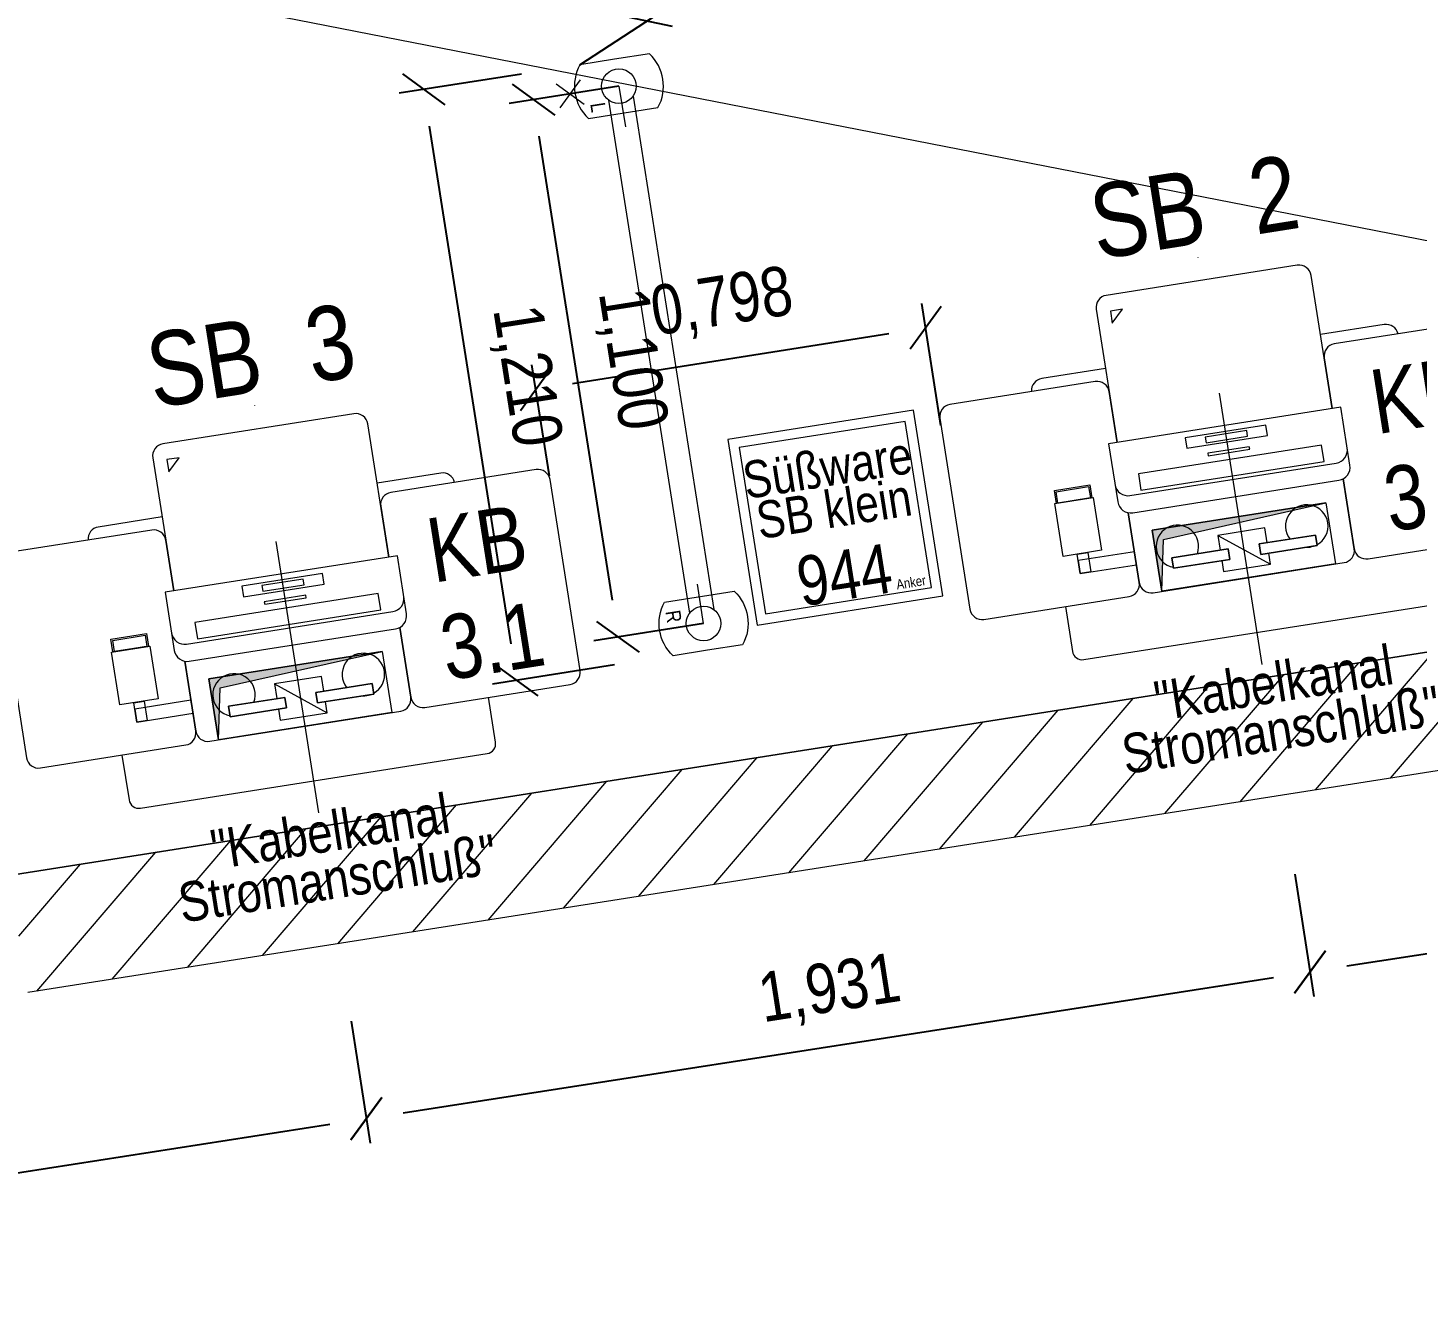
# Model space of a CAD drawing. Header units: millimetres. Extents: x 1954135 to 2038297, y 1349223 to 1397094.
# Drawn here: x 2006325 to 2009134, y 1376651 to 1379204 of the extents above; entities that cross this region are included whole.
import ezdxf
from ezdxf.enums import TextEntityAlignment as Align

# ---------------------------------------------------------------- set-up
doc = ezdxf.new("R2010")
doc.units = ezdxf.units.MM
doc.header["$MEASUREMENT"] = 0
doc.linetypes.add('DGN Style 2', pattern=[694.23873, 416.543238, -277.695492])
doc.linetypes.add('DGN Style 4', pattern=[1111.476207, 555.390984, -277.695492, 0.694239, -277.695492])
doc.layers.get('Defpoints').update_dxf_attribs({"lineweight": 0})
for name, color, linetype, lineweight in [('01_Grundriss (Construction)', 7, 'Continuous', 0), ('10_Einrichtung', 7, 'Continuous', 0), ('10_Einrichtung (Construction)', 7, 'Continuous', 0), ('13_Ladenbau', 94, 'Continuous', 0), ('20_Sortimentierung', 7, 'Continuous', 0)]:
    doc.layers.add(name, color=color, linetype=linetype, lineweight=lineweight)
doc.styles.add('Rossmann', font='ARIALN.TTF', dxfattribs={"height": 100})
doc.styles.add('Style-Arial Narrow', font='ARIALN.TTF')
doc.dimstyles.new('Rossmann', dxfattribs={"dimtxt": 100, "dimasz": 75, "dimexe": 50, "dimexo": 0.0625, "dimgap": 50, "dimtad": 1, "dimdec": 3, "dimlfac": 0.001, "dimzin": 3, "dimtxsty": 'Rossmann', "dimcen": 0, "dimadec": 3, "dimazin": 0, "dimtfac": 1, "dimtdec": 0, "dimtofl": 0, "dimtmove": 0, "dimatfit": 1, "dimfxl": 200, "dimfxlon": 1, "dimfrac": 2, "dimtolj": 1, "dimtzin": 3, "dimarcsym": 0})

# ---------------------------------------------------------------- blocks, each defined once
blk = doc.blocks.new('_Oblique-1')
at = {"color": 0, "linetype": 'ByBlock', "lineweight": -2}
blk.add_line((0.5, 0.5), (-0.5, -0.5), dxfattribs=at)
blk = doc.blocks.new('*D554')
at = {"layer": '10_Einrichtung', "color": 0, "linetype": 'ByBlock', "lineweight": -2, "transparency": 16777216}
for p, q in [((2008171.1, 1378399.4), (2008132.3, 1378646.4)), ((2007379.5, 1378297.9), (2007344.2, 1378522.3))]:
    blk.add_line(p, q, dxfattribs=at)
at = {"layer": '10_Einrichtung', "color": 7, "lineweight": -2, "transparency": 16777216}
blk.add_line((2007426.1, 1378484.5), (2008065.9, 1378585.3), dxfattribs=at)
at = {"layer": 'Defpoints', "color": 0, "lineweight": 0, "transparency": 16777216}
for p in [(2008140, 1378597), (2007379.5, 1378297.8), (2008199.3, 1378221)]:
    blk.add_point(p, dxfattribs=at)
at = {"layer": '10_Einrichtung', "color": 7, "lineweight": -2, "transparency": 16777216, "xscale": 75, "yscale": 75, "zscale": 75}
for p, rotation in [((2008140, 1378597), 8.950748001324481), ((2007352, 1378472.9), 188.9507480013245)]:
    blk.add_blockref('_Oblique-1', p, dxfattribs=dict(at, rotation=rotation))
at = {"layer": '10_Einrichtung', "color": 0, "lineweight": 0, "transparency": 16777216, "insert": (2007728.9, 1378643.7), "char_height": 100, "attachment_point": 5, "rotation": 8.9507, "style": 'Style-Arial Narrow'}
blk.add_mtext('\\A1;0,798', dxfattribs=at)
blk = doc.blocks.new('SB Kasse 2023')
at = {"layer": '10_Einrichtung'}
blk.add_line((237.6, 57.5), (-237.6, 57.5), dxfattribs=at)
at = {"layer": '10_Einrichtung', "flags": 128}
for points in [[(220, 57.5), (220, 330.3, 0.414214), (195.5, 354.8), (-195.5, 354.8, 0.414214), (-220, 330.3), (-220, 57.5)], [(-220, 209), (-350.5, 209, 0.396382), (-375, 186)], [(375, 186, 0.396382), (350.5, 209), (220, 209)], [(-220, 57.5), (-220, 161.5, 0.414214), (-244.5, 186), (-542, 186, 0.414214), (-566.5, 161.5), (-566.5, -229.5, 0.414214), (-542, -254), (-244.5, -254, 0.414214), (-220, -229.5), (-220, -86.3)], [(220, -86.3), (220, -229.5, 0.414214), (244.5, -254), (542, -254, 0.414214), (566.5, -229.5), (566.5, 161.5, 0.414214), (542, 186), (244.5, 186, 0.414214), (220, 161.5), (220, 57.5)], [(-237.6, -26.1, 0.414214), (-211.1, -52.6), (211.1, -52.6, 0.414214), (237.6, -26.1)], [(-220, -86.3), (-220, -229.5, 0.414214), (-195.5, -254), (195.5, -254, 0.414214), (220, -229.5), (220, -86.3)], [(-375, -254), (-375, -346, 0.414214), (-355, -366), (355, -366, 0.414214), (375, -346), (375, -254)]]:
    blk.add_lwpolyline(points, format="xyb", dxfattribs=at)
blk.add_lwpolyline([(237.6, -61.4), (237.6, 57.5), (-237.6, 57.5), (-237.6, -61.4, 0.414214), (-211.1, -87.8), (211.1, -87.8, 0.414214)], format="xyb", close=True, dxfattribs=at)
for points in [[(-82.5, 23.9), (82.5, 23.9), (82.5, 45.4), (-82.5, 45.4)], [(-42.5, 28.9), (42.5, 28.9), (42.5, 40.4), (-42.5, 40.4)], [(-42.5, 2.2), (42.5, 2.2), (42.5, 7.4), (-42.5, 7.4)], [(-288, -45), (-360.5, -45.2), (-360.5, -19), (-288, -18.8)], [(-291, -44.9), (-357.5, -45.1), (-357.5, -22), (-291, -21.8)], [(-187.5, -45.5), (187.5, -45.5), (187.5, -12), (-187.5, -12)], [(-285, -153.1), (-363.5, -153.1), (-363.5, -45), (-285, -45)], [(-335, -193), (-335, -153.1), (-313.5, -153.1), (-313.5, -193)], [(-220, -166.2), (-335, -166.2), (-335, -193), (-220, -193)], [(-31.9, -211.5), (-146.9, -211.5), (-146.9, -190), (-31.9, -190)], [(-31.9, -190), (-146.9, -190), (-146.9, -211.5), (-31.9, -211.5)], [(31.9, -211.5), (146.9, -211.5), (146.9, -190), (31.9, -190)], [(31.9, -190), (146.9, -190), (146.9, -211.5), (31.9, -211.5)]]:
    blk.add_lwpolyline(points, close=True, dxfattribs=at)
for points in [[(48, -190), (48, -159.9), (-48, -159.9), (-48, -190)], [(-48, -211.5), (-48, -233.9), (48, -233.9), (48, -211.5)]]:
    blk.add_lwpolyline(points, dxfattribs=at)
at = {"layer": '10_Einrichtung'}
for centre, start, end in [((-132.4, -169.1), 330.8842, 250.3521), ((132.4, -169.1), 289.6479, 209.1158), ((132.4, -169.1), 260.4878, 279.5122)]:
    blk.add_arc(centre, 43, start, end, dxfattribs=at)
at = {"layer": '10_Einrichtung (Construction)', "color": 253, "linetype": 'DGN Style 4'}
blk.add_line((0, -431.5), (0, 404.8), dxfattribs=at)
at = {"layer": '10_Einrichtung (Construction)'}
blk.add_line((-48, -159.9), (48, -233.9), dxfattribs=at)
at = {"layer": '10_Einrichtung (Construction)', "color": 5, "linetype": 'Continuous', "lineweight": 13, "flags": 128}
for points in [[(-177.5, -129), (-177.5, -254), (-158.1, -150.8), (177.5, -129)], [(-177.5, -129), (177.5, -129), (177.5, -254), (-177.5, -254)]]:
    blk.add_lwpolyline(points, close=True, dxfattribs=at)
at = {"layer": '10_Einrichtung (Construction)', "color": 5, "linetype": 'Continuous', "lineweight": 13, "extrusion": (0, 0, -1)}
blk.add_solid([(177.5, -129), (177.5, -254), (-177.5, -129), (158.1, -150.8)], dxfattribs=at)
at = {"layer": '10_Einrichtung', "color": 5, "linetype": 'Continuous', "lineweight": 0, "style": 'Rossmann'}
blk.add_text('SB  3', height=150, dxfattribs=at).set_placement((8, 503.9), align=Align.MIDDLE_CENTER)
at = {"layer": '10_Einrichtung', "color": 5, "linetype": 'Continuous', "lineweight": 0, "insert": (16.7, -520.6), "char_height": 100, "attachment_point": 5, "line_spacing_factor": 0.72, "style": 'Rossmann'}
blk.add_mtext('\\H0.8x;\\C5;"Kabelkanal\\PStromanschluß"', dxfattribs=at)
blk = doc.blocks.new('*U558')
at = {"layer": '10_Einrichtung (Construction)', "color": 7, "linetype": 'Continuous'}
for p, q in [((12.4, 12.4), (-12.4, 12.4)), ((-12.4, 12.4), (-12.4, -12.4)), ((-12.4, -12.4), (12.4, 12.4))]:
    blk.add_line(p, q, dxfattribs=at)
blk = doc.blocks.new('SB-25-A')
at = {"layer": '10_Einrichtung'}
blk.add_blockref('SB Kasse 2023', (0, 366), dxfattribs=at)
at = {"layer": '10_Einrichtung', "color": 7, "linetype": 'Continuous'}
blk.add_blockref('*U558', (-179.8, 675.7), dxfattribs=at)
at = {"layer": '10_Einrichtung (Construction)', "color": 11, "linetype": 'Continuous', "insert": (400.5, 322.4), "char_height": 150, "attachment_point": 5, "line_spacing_factor": 0.92, "style": 'Rossmann'}
blk.add_mtext('\\H0.866667x;\\C30;\\c5275647;KB\\P3.1', dxfattribs=at)
blk = doc.blocks.new('SB Kasse 2023_1')
at = {"layer": '10_Einrichtung'}
blk.add_line((237.6, 57.5), (-237.6, 57.5), dxfattribs=at)
at = {"layer": '10_Einrichtung', "flags": 128}
for points in [[(220, 57.5), (220, 330.3, 0.414214), (195.5, 354.8), (-195.5, 354.8, 0.414214), (-220, 330.3), (-220, 57.5)], [(-220, 209), (-350.5, 209, 0.396382), (-375, 186)], [(375, 186, 0.396382), (350.5, 209), (220, 209)], [(-220, 57.5), (-220, 161.5, 0.414214), (-244.5, 186), (-542, 186, 0.414214), (-566.5, 161.5), (-566.5, -229.5, 0.414214), (-542, -254), (-244.5, -254, 0.414214), (-220, -229.5), (-220, -86.3)], [(220, -86.3), (220, -229.5, 0.414214), (244.5, -254), (542, -254, 0.414214), (566.5, -229.5), (566.5, 161.5, 0.414214), (542, 186), (244.5, 186, 0.414214), (220, 161.5), (220, 57.5)], [(-237.6, -26.1, 0.414214), (-211.1, -52.6), (211.1, -52.6, 0.414214), (237.6, -26.1)], [(-220, -86.3), (-220, -229.5, 0.414214), (-195.5, -254), (195.5, -254, 0.414214), (220, -229.5), (220, -86.3)], [(-375, -254), (-375, -346, 0.414214), (-355, -366), (355, -366, 0.414214), (375, -346), (375, -254)]]:
    blk.add_lwpolyline(points, format="xyb", dxfattribs=at)
blk.add_lwpolyline([(237.6, -61.4), (237.6, 57.5), (-237.6, 57.5), (-237.6, -61.4, 0.414214), (-211.1, -87.8), (211.1, -87.8, 0.414214)], format="xyb", close=True, dxfattribs=at)
for points in [[(-82.5, 23.9), (82.5, 23.9), (82.5, 45.4), (-82.5, 45.4)], [(-42.5, 28.9), (42.5, 28.9), (42.5, 40.4), (-42.5, 40.4)], [(-42.5, 2.2), (42.5, 2.2), (42.5, 7.4), (-42.5, 7.4)], [(-288, -45), (-360.5, -45.2), (-360.5, -19), (-288, -18.8)], [(-291, -44.9), (-357.5, -45.1), (-357.5, -22), (-291, -21.8)], [(-187.5, -45.5), (187.5, -45.5), (187.5, -12), (-187.5, -12)], [(-285, -153.1), (-363.5, -153.1), (-363.5, -45), (-285, -45)], [(-335, -193), (-335, -153.1), (-313.5, -153.1), (-313.5, -193)], [(-220, -166.2), (-335, -166.2), (-335, -193), (-220, -193)], [(-31.9, -211.5), (-146.9, -211.5), (-146.9, -190), (-31.9, -190)], [(-31.9, -190), (-146.9, -190), (-146.9, -211.5), (-31.9, -211.5)], [(31.9, -211.5), (146.9, -211.5), (146.9, -190), (31.9, -190)], [(31.9, -190), (146.9, -190), (146.9, -211.5), (31.9, -211.5)]]:
    blk.add_lwpolyline(points, close=True, dxfattribs=at)
for points in [[(48, -190), (48, -159.9), (-48, -159.9), (-48, -190)], [(-48, -211.5), (-48, -233.9), (48, -233.9), (48, -211.5)]]:
    blk.add_lwpolyline(points, dxfattribs=at)
at = {"layer": '10_Einrichtung'}
for centre, start, end in [((-132.4, -169.1), 330.8842, 250.3521), ((132.4, -169.1), 289.6479, 209.1158), ((132.4, -169.1), 260.4878, 279.5122)]:
    blk.add_arc(centre, 43, start, end, dxfattribs=at)
at = {"layer": '10_Einrichtung (Construction)', "color": 253, "linetype": 'DGN Style 4'}
blk.add_line((0, -431.5), (0, 404.8), dxfattribs=at)
at = {"layer": '10_Einrichtung (Construction)'}
blk.add_line((-48, -159.9), (48, -233.9), dxfattribs=at)
at = {"layer": '10_Einrichtung (Construction)', "color": 5, "linetype": 'Continuous', "lineweight": 13, "flags": 128}
for points in [[(-177.5, -129), (-177.5, -254), (-158.1, -150.8), (177.5, -129)], [(-177.5, -129), (177.5, -129), (177.5, -254), (-177.5, -254)]]:
    blk.add_lwpolyline(points, close=True, dxfattribs=at)
at = {"layer": '10_Einrichtung (Construction)', "color": 5, "linetype": 'Continuous', "lineweight": 13, "extrusion": (0, 0, -1)}
blk.add_solid([(177.5, -129), (177.5, -254), (-177.5, -129), (158.1, -150.8)], dxfattribs=at)
at = {"layer": '10_Einrichtung', "color": 5, "linetype": 'Continuous', "lineweight": 0, "style": 'Rossmann'}
blk.add_text('SB  2', height=150, dxfattribs=at).set_placement((8, 503.9), align=Align.MIDDLE_CENTER)
at = {"layer": '10_Einrichtung', "color": 5, "linetype": 'Continuous', "lineweight": 0, "insert": (16.7, -520.6), "char_height": 100, "attachment_point": 5, "line_spacing_factor": 0.72, "style": 'Rossmann'}
blk.add_mtext('\\H0.8x;\\C5;"Kabelkanal\\PStromanschluß"', dxfattribs=at)
blk = doc.blocks.new('*U567')
at = {"layer": '10_Einrichtung (Construction)', "color": 7, "linetype": 'Continuous'}
for p, q in [((12.4, 12.4), (-12.4, 12.4)), ((-12.4, 12.4), (-12.4, -12.4)), ((-12.4, -12.4), (12.4, 12.4))]:
    blk.add_line(p, q, dxfattribs=at)
blk = doc.blocks.new('SB-25-A_1')
at = {"layer": '10_Einrichtung'}
blk.add_blockref('SB Kasse 2023_1', (0, 366), dxfattribs=at)
at = {"layer": '10_Einrichtung', "color": 7, "linetype": 'Continuous'}
blk.add_blockref('*U567', (-179.8, 675.7), dxfattribs=at)
at = {"layer": '10_Einrichtung (Construction)', "color": 11, "linetype": 'Continuous', "insert": (400.5, 322.4), "char_height": 150, "attachment_point": 5, "line_spacing_factor": 0.92, "style": 'Rossmann'}
blk.add_mtext('\\H0.866667x;\\C30;\\c5275647;KB\\P3.1', dxfattribs=at)
blk = doc.blocks.new('*D1477')
at = {"layer": '13_Ladenbau', "color": 0, "linetype": 'ByBlock', "lineweight": -2, "transparency": 16777216}
for p, q in [((2011575.8, 1377910.5), (2011614.3, 1377663.5)), ((2008886.7, 1377491.9), (2008925.1, 1377244.9))]:
    blk.add_line(p, q, dxfattribs=at)
at = {"layer": '13_Ladenbau', "color": 94, "linetype": 'Continuous', "lineweight": -2, "transparency": 16777216}
blk.add_line((2011532.5, 1377701.3), (2008991.5, 1377305.8), dxfattribs=at)
at = {"layer": 'Defpoints', "color": 0, "linetype": 'Continuous', "lineweight": 0, "transparency": 16777216}
for p in [(2011513.2, 1378312.7), (2008810.5, 1377981.1), (2008917.4, 1377294.3)]:
    blk.add_point(p, dxfattribs=at)
at = {"layer": '13_Ladenbau', "color": 94, "linetype": 'Continuous', "lineweight": -2, "transparency": 16777216, "xscale": 75, "yscale": 75, "zscale": 75}
for p, rotation in [((2011606.6, 1377712.9), 8.847856973462376), ((2008917.4, 1377294.3), 188.8478569734623)]:
    blk.add_blockref('_Oblique-1', p, dxfattribs=dict(at, rotation=rotation))
at = {"layer": '13_Ladenbau', "color": 0, "linetype": 'Continuous', "lineweight": 0, "transparency": 16777216, "insert": (2010245.1, 1377612.4), "char_height": 100, "attachment_point": 5, "rotation": 8.8479, "style": 'Style-Arial Narrow'}
blk.add_mtext('\\A1;2,722', dxfattribs=at)
blk = doc.blocks.new('*D1474')
at = {"layer": '13_Ladenbau', "color": 0, "linetype": 'ByBlock', "lineweight": -2, "transparency": 16777216}
for p, q in [((2008886.7, 1377491.9), (2008925.1, 1377244.9)), ((2006978.9, 1377194.9), (2007017.3, 1376947.9))]:
    blk.add_line(p, q, dxfattribs=at)
at = {"layer": '13_Ladenbau', "color": 94, "linetype": 'Continuous', "lineweight": -2, "transparency": 16777216}
blk.add_line((2008843.3, 1377282.7), (2007083.7, 1377008.8), dxfattribs=at)
at = {"layer": 'Defpoints', "color": 0, "linetype": 'Continuous', "lineweight": 0, "transparency": 16777216}
for p in [(2008810.5, 1377981.1), (2006903.3, 1377680.7), (2007009.6, 1376997.3)]:
    blk.add_point(p, dxfattribs=at)
at = {"layer": '13_Ladenbau', "color": 94, "linetype": 'Continuous', "lineweight": -2, "transparency": 16777216, "xscale": 75, "yscale": 75, "zscale": 75}
for p, rotation in [((2008917.4, 1377294.3), 8.847856973462376), ((2007009.6, 1376997.3), 188.8478569734623)]:
    blk.add_blockref('_Oblique-1', p, dxfattribs=dict(at, rotation=rotation))
at = {"layer": '13_Ladenbau', "color": 0, "linetype": 'Continuous', "lineweight": 0, "transparency": 16777216, "insert": (2007946.6, 1377254.6), "char_height": 100, "attachment_point": 5, "rotation": 8.8479, "style": 'Style-Arial Narrow'}
blk.add_mtext('\\A1;1,931', dxfattribs=at)
blk = doc.blocks.new('*D1475')
at = {"layer": '13_Ladenbau', "color": 0, "linetype": 'ByBlock', "lineweight": -2, "transparency": 16777216}
for p, q in [((2006978.9, 1377194.9), (2007017.3, 1376947.9)), ((2005068.9, 1376897.6), (2005107.3, 1376650.6))]:
    blk.add_line(p, q, dxfattribs=at)
at = {"layer": '13_Ladenbau', "color": 94, "linetype": 'Continuous', "lineweight": -2, "transparency": 16777216}
blk.add_line((2006935.5, 1376985.8), (2005173.7, 1376711.5), dxfattribs=at)
at = {"layer": 'Defpoints', "color": 0, "linetype": 'Continuous', "lineweight": 0, "transparency": 16777216}
for p in [(2006903.3, 1377680.7), (2004993.5, 1377382), (2005099.6, 1376700)]:
    blk.add_point(p, dxfattribs=at)
at = {"layer": '13_Ladenbau', "color": 94, "linetype": 'Continuous', "lineweight": -2, "transparency": 16777216, "xscale": 75, "yscale": 75, "zscale": 75}
for p, rotation in [((2007009.6, 1376997.3), 8.847856973462376), ((2005099.6, 1376700), 188.8478569734623)]:
    blk.add_blockref('_Oblique-1', p, dxfattribs=dict(at, rotation=rotation))
at = {"layer": '13_Ladenbau', "color": 0, "linetype": 'Continuous', "lineweight": 0, "transparency": 16777216, "insert": (2006037.7, 1376957.4), "char_height": 100, "attachment_point": 5, "rotation": 8.8479, "style": 'Style-Arial Narrow'}
blk.add_mtext('\\A1;1,933', dxfattribs=at)
blk = doc.blocks.new('SuessSB-A')
at = {"layer": '10_Einrichtung', "flags": 128}
blk.add_lwpolyline([(-190, -380), (190, -380), (190, 0), (-190, 0)], close=True, dxfattribs=at)
at = {"layer": '10_Einrichtung (Construction)', "color": 11, "linetype": 'Continuous', "lineweight": 0}
for p, q in [((170, -20), (-170, -20)), ((-170, -20), (-170, -360)), ((170, -360), (170, -20)), ((-170, -360), (170, -360))]:
    blk.add_line(p, q, dxfattribs=at)
at = {"layer": '10_Einrichtung', "color": 7, "linetype": 'Continuous', "lineweight": 0, "insert": (0, -307.8), "char_height": 100, "attachment_point": 5, "line_spacing_factor": 1.2, "style": 'Rossmann'}
blk.add_mtext('\\FArial Narrow;944', dxfattribs=at)
at = {"layer": '10_Einrichtung (Construction)', "color": 7, "linetype": 'Continuous', "lineweight": 0, "style": 'Rossmann'}
blk.add_text('Anker', height=20, dxfattribs=at).set_placement((130.8, -343.3), align=Align.MIDDLE_CENTER)
at = {"layer": '20_Sortimentierung', "linetype": 'Continuous', "insert": (0, -130.3), "char_height": 100, "attachment_point": 5, "line_spacing_factor": 0.675, "style": 'Rossmann'}
blk.add_mtext('\\H0.75x;\\C256;Süßware\\PSB klein', dxfattribs=at)
blk = doc.blocks.new('Eckstandfuß links 90°_1')
at = {"layer": '10_Einrichtung', "color": 7, "linetype": 'Continuous', "flags": 128}
blk.add_lwpolyline([(-55, -0.4), (-55, -71.2), (-55, -71.2, 0.341108), (55, -71.2), (55, -71.2), (55, 71.2), (55, 71.2, 0.341108), (-55, 71.2), (-55, 71.2), (-55, -0.4)], format="xyb", close=True, dxfattribs=at)
at = {"layer": '10_Einrichtung', "color": 7, "linetype": 'Continuous'}
blk.add_circle((0, 0), 35, dxfattribs=at)
blk = doc.blocks.new('neu Eckständer links EKW_1')
at = {"layer": '10_Einrichtung', "color": 9, "linetype": 'DGN Style 2', "lineweight": 13}
for q in [(83.4, 0), (0, -105.1)]:
    blk.add_line((0, 0), q, dxfattribs=at)
at = {"layer": '10_Einrichtung', "color": 7, "linetype": 'Continuous'}
blk.add_blockref('Eckstandfuß links 90°_1', (0, 0), dxfattribs=at)
at = {"layer": '10_Einrichtung', "color": 9, "linetype": 'Continuous', "lineweight": 0, "style": 'Rossmann'}
blk.add_text('L', height=30, dxfattribs=at).set_placement((35.8, -48), align=Align.MIDDLE_CENTER)
blk = doc.blocks.new('Verbindungsrohr 1000_1')
at = {"layer": '10_Einrichtung', "color": 7, "linetype": 'Continuous', "lineweight": 0}
for p, q in [((-960.3, 25), (90.5, 25)), ((-960.3, -25), (90.3, -25))]:
    blk.add_line(p, q, dxfattribs=at)
blk = doc.blocks.new('neu Rohr 1m EKW_1')
at = {"layer": '10_Einrichtung', "color": 7, "linetype": 'Continuous', "lineweight": 0}
blk.add_blockref('Verbindungsrohr 1000_1', (0, -25), dxfattribs=at)
blk = doc.blocks.new('Einkaufswagenstellplatz_1')
at = {"layer": '10_Einrichtung', "color": 252, "linetype": 'Continuous', "lineweight": 0}
for p, q in [((-24.7, -24.7), (24.7, 24.7)), ((-24.7, 24.7), (24.7, -24.7))]:
    blk.add_line(p, q, dxfattribs=at)
blk = doc.blocks.new('*D1588')
at = {"layer": '10_Einrichtung', "color": 0, "linetype": 'ByBlock', "lineweight": -2, "transparency": 16777216}
for p, q in [((2007520, 1379085.8), (2007298, 1379050.8)), ((2007691.2, 1377999.2), (2007469.1, 1377964.2))]:
    blk.add_line(p, q, dxfattribs=at)
at = {"layer": '10_Einrichtung', "color": 0, "linetype": 'Continuous', "lineweight": -2, "transparency": 16777216}
blk.add_line((2007506.8, 1378046.1), (2007359, 1378984.5), dxfattribs=at)
at = {"layer": 'Defpoints', "color": 0, "linetype": 'Continuous', "lineweight": 0, "transparency": 16777216}
for p in [(2007520.1, 1379085.8), (2007347.4, 1379058.6), (2007691.2, 1377999.2)]:
    blk.add_point(p, dxfattribs=at)
at = {"layer": '10_Einrichtung', "color": 0, "linetype": 'Continuous', "lineweight": -2, "transparency": 16777216, "xscale": 75, "yscale": 75, "zscale": 75}
for p, rotation in [((2007347.4, 1379058.6), 98.95050397501201), ((2007518.5, 1377972), 278.950503975012)]:
    blk.add_blockref('_Oblique-1', p, dxfattribs=dict(at, rotation=rotation))
at = {"layer": '10_Einrichtung', "color": 0, "linetype": 'Continuous', "lineweight": 0, "transparency": 16777216, "insert": (2007541.7, 1378532.4), "char_height": 100, "attachment_point": 5, "rotation": 278.9505, "style": 'Style-Arial Narrow'}
blk.add_mtext('\\A1;1,100', dxfattribs=at)
blk = doc.blocks.new('Eckstandfuß rechts 90°_1')
at = {"layer": '10_Einrichtung', "color": 7, "linetype": 'Continuous', "flags": 128}
blk.add_lwpolyline([(55, -0.4), (55, -71.2), (55, -71.2, -0.341108), (-55, -71.2), (-55, -71.2), (-55, 71.2), (-55, 71.2, -0.341108), (55, 71.2), (55, 71.2), (55, -0.4)], format="xyb", close=True, dxfattribs=at)
at = {"layer": '10_Einrichtung', "color": 7, "linetype": 'Continuous'}
blk.add_circle((0, 0), 35, dxfattribs=at)
blk = doc.blocks.new('neu Eckständer rechts EKW_1')
at = {"layer": '10_Einrichtung', "color": 9, "linetype": 'DGN Style 2', "lineweight": 13}
for q in [(-80.3, 0), (0, -113)]:
    blk.add_line((0, 0), q, dxfattribs=at)
at = {"layer": '10_Einrichtung', "color": 7, "linetype": 'Continuous'}
blk.add_blockref('Eckstandfuß rechts 90°_1', (0, 0), dxfattribs=at)
at = {"layer": '10_Einrichtung', "color": 9, "linetype": 'Continuous', "lineweight": 13, "style": 'Rossmann'}
blk.add_text('R', height=30, dxfattribs=at).set_placement((-23.4, -57.6), align=Align.MIDDLE_CENTER)
blk = doc.blocks.new('*D1589')
at = {"layer": '10_Einrichtung', "color": 0, "linetype": 'ByBlock', "lineweight": -2, "transparency": 16777216}
for p, q in [((2007322.9, 1379110.4), (2007076, 1379071.5)), ((2007511.2, 1377915.2), (2007264.2, 1377876.3))]:
    blk.add_line(p, q, dxfattribs=at)
at = {"layer": '10_Einrichtung', "color": 0, "linetype": 'Continuous', "lineweight": -2, "transparency": 16777216}
blk.add_line((2007301.9, 1377958.1), (2007137, 1379005.2), dxfattribs=at)
at = {"layer": 'Defpoints', "color": 0, "linetype": 'Continuous', "lineweight": 0, "transparency": 16777216}
for p in [(2007511.2, 1379140.1), (2007125.3, 1379079.3), (2007699.4, 1377944.8)]:
    blk.add_point(p, dxfattribs=at)
at = {"layer": '10_Einrichtung', "color": 0, "linetype": 'Continuous', "lineweight": -2, "transparency": 16777216, "xscale": 75, "yscale": 75, "zscale": 75}
for p, rotation in [((2007125.3, 1379079.3), 98.95050397501201), ((2007313.6, 1377884.1), 278.950503975012)]:
    blk.add_blockref('_Oblique-1', p, dxfattribs=dict(at, rotation=rotation))
at = {"layer": '10_Einrichtung', "color": 0, "linetype": 'Continuous', "lineweight": 0, "transparency": 16777216, "insert": (2007328.2, 1378498.8), "char_height": 100, "attachment_point": 5, "rotation": 278.9505, "style": 'Style-Arial Narrow'}
blk.add_mtext('\\A1;1,210', dxfattribs=at)
blk = doc.blocks.new('*D1594')
at = {"layer": '10_Einrichtung', "color": 0, "linetype": 'ByBlock', "lineweight": -2, "transparency": 16777216}
for p, q in [((2006521.6, 1380542), (2006699.1, 1380657.5)), ((2007441.2, 1379129.1), (2007618.7, 1379244.6))]:
    blk.add_line(p, q, dxfattribs=at)
at = {"layer": '10_Einrichtung', "color": 0, "linetype": 'Continuous', "lineweight": -2, "transparency": 16777216}
blk.add_line((2006698.1, 1380567.4), (2007535.9, 1379280.2), dxfattribs=at)
at = {"layer": 'Defpoints', "color": 0, "linetype": 'Continuous', "lineweight": 0, "transparency": 16777216}
for p in [(2006521.6, 1380542), (2007576.8, 1379217.3), (2007441.2, 1379129.1)]:
    blk.add_point(p, dxfattribs=at)
at = {"layer": '10_Einrichtung', "color": 0, "linetype": 'Continuous', "lineweight": -2, "transparency": 16777216, "xscale": 75, "yscale": 75, "zscale": 75}
for p, rotation in [((2006657.2, 1380630.2), 123.0576995530188), ((2007576.8, 1379217.3), 303.0576995530188)]:
    blk.add_blockref('_Oblique-1', p, dxfattribs=dict(at, rotation=rotation))
at = {"layer": '10_Einrichtung', "color": 0, "linetype": 'Continuous', "lineweight": 0, "transparency": 16777216, "insert": (2007209.3, 1379983.8), "char_height": 100, "attachment_point": 5, "rotation": 303.0577, "style": 'Style-Arial Narrow'}
blk.add_mtext('\\A1;1,686', dxfattribs=at)

msp = doc.modelspace()

# ---------------------------------------------------------------- hatches: boundary and pattern name
at = {"layer": '01_Grundriss (Construction)', "linetype": 'Continuous', "lineweight": 0}
h = msp.add_hatch(dxfattribs=at)
h.set_pattern_fill('HATCH', style=0, pattern_type=2)
h.set_pattern_definition([(49.4754, (2009847.13, 1379045.59), (-76.0127, 64.9775), [])])
h.paths.add_polyline_path([(2011430.2868, 1379108.3595), (2011513.2256, 1378312.6704), (2006287.6449, 1377489.6237), (2006324.9854, 1377252.5463), (2011775.5442, 1378111.0278), (2011668.9935, 1379133.2411)], flags=0)

# ---------------------------------------------------------------- linework, layer by layer
at = {"layer": '01_Grundriss (Construction)', "color": 253, "linetype": 'Continuous', "lineweight": 0}
msp.add_line((1999730.6448, 1380615.8967), (2011513.2256, 1378312.6704), dxfattribs=at)
at = {"layer": '01_Grundriss (Construction)', "color": 7, "linetype": 'Continuous', "lineweight": 0}
msp.add_line((2006287.6449, 1377489.6237), (2011513.2256, 1378312.6704), dxfattribs=at)
at = {"layer": '01_Grundriss (Construction)', "lineweight": 0}
for p, q in [((2011513.2256, 1378312.6704), (2006287.6449, 1377489.6237)), ((2011775.5442, 1378111.0278), (2006324.9854, 1377252.5463))]:
    msp.add_line(p, q, dxfattribs=at)

# ---------------------------------------------------------------- block references
at = {"layer": '10_Einrichtung', "color": 7, "linetype": 'Continuous', "rotation": 278.9505039750109}
for name, p in [('neu Eckständer links EKW_1', (2007520.086, 1379085.8117)), ('neu Eckständer rechts EKW_1', (2007691.2252, 1377999.2069))]:
    msp.add_blockref(name, p, dxfattribs=at)
at = {"layer": '10_Einrichtung', "color": 252, "linetype": 'Continuous', "lineweight": 0, "rotation": 278.9505039750109}
msp.add_blockref('Einkaufswagenstellplatz_1', (2007421.3037, 1379070.2532), dxfattribs=at)
at = {"layer": '10_Einrichtung', "color": 7, "linetype": 'Continuous', "lineweight": 0}
for name, p, rotation in [('neu Rohr 1m EKW_1', (2007698.029, 1378116.6958), 278.9505039750109), ('SuessSB-A', (2007927.9514, 1378400.9322), 8.950748001324481)]:
    msp.add_blockref(name, p, dxfattribs=dict(at, rotation=rotation))
at = {"layer": '10_Einrichtung', "rotation": 8.950748001324481}
for name, p in [('SB-25-A_1', (2008810.5134, 1377981.1338)), ('SB-25-A', (2006903.2541, 1377680.734))]:
    msp.add_blockref(name, p, dxfattribs=at)

# ---------------------------------------------------------------- dimensions: what is measured, and where the dimension line sits
at = {"layer": '10_Einrichtung', "linetype": 'Continuous', "lineweight": 0}
for base, p1, p2, angle, picture, middle in [((2007576.7682, 1379217.3195), (2006521.5797, 1380541.967), (2007441.1574, 1379129.0585), 303.0576996, '*D1594', (2007209.2528, 1379983.829)), ((2007125.3495, 1379079.3194), (2007699.4137, 1377944.8183), (2007511.1605, 1379140.0842), 98.950504, '*D1589', (2007328.231, 1378498.8152)), ((2007347.3742, 1379058.6098), (2007691.2252, 1377999.2069), (2007520.086, 1379085.8117), 98.950504, '*D1588', (2007541.6987, 1378532.4361))]:
    dim = msp.add_linear_dim(base=base, p1=p1, p2=p2, angle=angle, dimstyle='Rossmann', override={"dimtxsty": 'Style-Arial Narrow', "dimblk": '_Oblique-1', "dimtdec": 3, "dimfrac": 0}, dxfattribs=at)
    dim.commit()
    dim.dimension.update_dxf_attribs({"geometry": picture, "text_midpoint": middle})
at = {"layer": '10_Einrichtung', "color": 7, "lineweight": 0}
dim = msp.add_linear_dim(base=(2008140.031, 1378596.9855), p1=(2007379.5452, 1378297.8157), p2=(2008199.2576, 1378220.9518), angle=8.950748, dimstyle='Rossmann', override={"dimtxsty": 'Style-Arial Narrow', "dimblk": '_Oblique-1', "dimclrd": 7, "dimtdec": 3, "dimfrac": 0}, dxfattribs=at)
dim.commit()
dim.dimension.update_dxf_attribs({"geometry": '*D554', "text_midpoint": (2007728.8735, 1378643.6795)})
at = {"layer": '13_Ladenbau', "color": 94, "linetype": 'Continuous', "lineweight": 0}
for base, p1, p2, picture, middle in [((2008917.4323, 1377294.2747), (2011513.2256, 1378312.6704), (2008810.5134, 1377981.1338), '*D1477', (2010245.0779, 1377612.3621)), ((2007009.6397, 1376997.3009), (2008810.5134, 1377981.1338), (2006903.2541, 1377680.734), '*D1474', (2007946.6021, 1377254.5732)), ((2005099.6415, 1376699.9837), (2006903.2541, 1377680.734), (2004993.4826, 1377381.9599), '*D1475', (2006037.7067, 1376957.4277))]:
    dim = msp.add_linear_dim(base=base, p1=p1, p2=p2, angle=188.847857, dimstyle='Rossmann', override={"dimtxsty": 'Style-Arial Narrow', "dimblk": '_Oblique-1', "dimclrd": 94, "dimtdec": 3, "dimfrac": 0}, dxfattribs=at)
    dim.commit()
    dim.dimension.update_dxf_attribs({"geometry": picture, "text_midpoint": middle})

doc.saveas('drawing.dxf')
